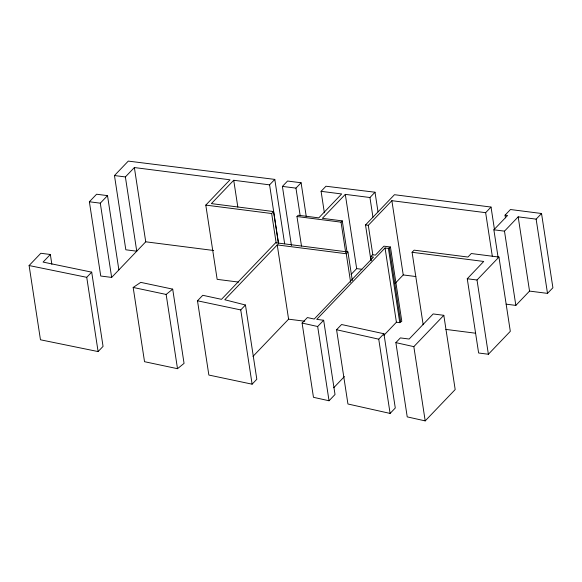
<?xml version="1.0" encoding="UTF-8"?>
<svg xmlns="http://www.w3.org/2000/svg" width="582" height="582" viewBox="0 0 582 582"><rect width="100%" height="100%" fill="white"/><g stroke="black" fill="none" stroke-linecap="round" stroke-linejoin="round"><path stroke-width="0.87" d="M412.085 252.29L414.129 250.158L467.943 257.04L471.296 253.534L498.949 257.077L510.312 331.325L488.378 354.249L478.622 352.998L467.259 278.749L483.715 261.456L412.085 252.29L423.172 324.756M238.525 282.081L217.159 279.353L205.795 205.104L230.014 179.794L134.369 167.551L145.733 241.806L111.657 277.418L100.737 276.021L89.373 201.772L96.59 194.228L107.51 195.625L118.874 269.873M134.369 167.551L125.385 176.943L136.748 251.191L125.828 249.794L114.465 175.546L128.28 161.105L274.799 179.401L284.656 243.807M50.35 254.487L43.075 262.089L91.694 272.143L103.058 346.392L98.103 351.572L40.464 339.786L29.1 265.538L40.835 253.272L50.35 254.487L51.856 264.33M111.657 277.418L100.293 203.169L107.51 195.625M98.103 351.572L86.74 277.323L91.694 272.143M274.799 179.401L269.582 184.85L233.724 180.267L211.39 203.605L273.555 211.557L278.48 243.756M291.437 245.444L282.401 186.4L287.544 181.031L301.098 182.763L306.299 216.759M276.181 243.05L271.663 213.529L273.555 211.557M300.203 215.864L295.962 188.132L301.098 182.763M347.941 251.991L346.261 253.745L277.236 244.92L224.768 299.752L245.451 305.012L256.815 379.26L252.108 384.178L208.858 375.048L197.494 300.799L202.769 295.292L221.502 299.337L275.65 242.738L347.941 251.991L352.328 280.619M301.491 246.048L296.973 216.526L298.202 215.238L318.791 217.872L341.678 193.959L321.089 191.325L324.37 212.794M321.089 191.325L325.956 186.233L375.012 192.22L378.024 211.899M375.012 192.22L369.941 197.516L345.301 194.366L322.37 218.33L342.274 220.876L347.068 252.188M252.108 384.178L240.744 309.93L245.451 305.012M345.701 252.581L341.045 222.164L342.274 220.876M370.989 260.743L365.511 224.965L394.458 194.708L491.026 207.061L494.453 229.424M372.815 254.836L368.297 225.321L391.868 200.681L485.65 212.677L491.026 207.061M252.995 356.38L288.599 319.169L277.236 244.92M383.873 335.327L396.407 322.224L399.769 322.661L401.798 321.249L390.435 247.001L388.405 248.412L385.051 247.976L316.739 319.373L323.657 320.26L335.021 394.509L329.034 400.765L313.465 397.31L302.102 323.061L307.376 317.554L314.215 319.052L373.506 257.084L370.676 256.72L371.221 260.3M351.084 274.442L356.664 268.615L345.301 194.366M370.676 256.72L372.538 254.77L375.368 255.134L383.945 246.171L390.435 247.001M329.034 400.765L317.67 326.517L323.657 320.26M336.578 329.747L341.576 324.523L383.924 333.755L395.287 408.004L390.1 413.424L347.934 403.995L336.578 329.747L378.737 339.175L383.924 333.755M395.171 283.361L403.231 274.93L391.868 200.681M333.741 387.728L344.391 376.59M505.467 217.843L505.06 215.165L510.458 209.52L541.536 213.499L552.9 287.748L547.502 293.386L529.54 291.087L515.841 305.405L506.114 304.16M498.112 257.528L493.871 229.795L507.562 215.486L505.06 215.165M395.869 342.631L400.38 337.909L409.153 339.037L433.154 313.945L443.819 315.313L455.182 389.562L425.195 420.895L407.225 416.879L395.869 342.631L413.831 346.646L443.819 315.313M515.841 305.405L504.485 231.156L518.176 216.839L536.138 219.138L541.536 213.499M488.378 354.249L477.014 280L498.949 257.077M133.169 287.45L166.146 294.441L172.694 289.138L184.058 363.386L177.503 368.69L144.532 361.698L133.169 287.45L140.735 282.365L172.694 289.138M282.401 186.4L295.962 188.132M114.465 175.546L125.385 176.943M493.871 229.795L504.485 231.156M365.511 224.965L368.297 225.321M296.973 216.526L341.045 222.164M205.795 205.104L271.663 213.529M89.373 201.772L100.293 203.169M467.259 278.749L477.014 280M356.664 268.615L361.939 269.291M145.733 241.806L213.667 250.493M403.231 274.93L415.854 276.545M445.834 329.405L475.378 333.188M288.599 319.169L304.735 321.228M29.1 265.538L86.74 277.323M197.494 300.799L240.744 309.93M302.102 323.061L317.67 326.517M536.138 219.138L547.502 293.386M518.176 216.839L529.54 291.087M485.65 212.677L492.357 256.517M413.831 346.646L425.195 420.895M389.3 247.474L400.663 321.722M388.405 248.412L399.769 322.661M385.051 247.976L396.407 322.224M369.941 197.516L372.953 217.202M378.737 339.175L390.1 413.424M346.261 253.745L350.64 282.372M269.582 184.85L278.618 243.894M233.724 180.267L237.827 207.105M166.146 294.441L177.503 368.69"/></g></svg>
